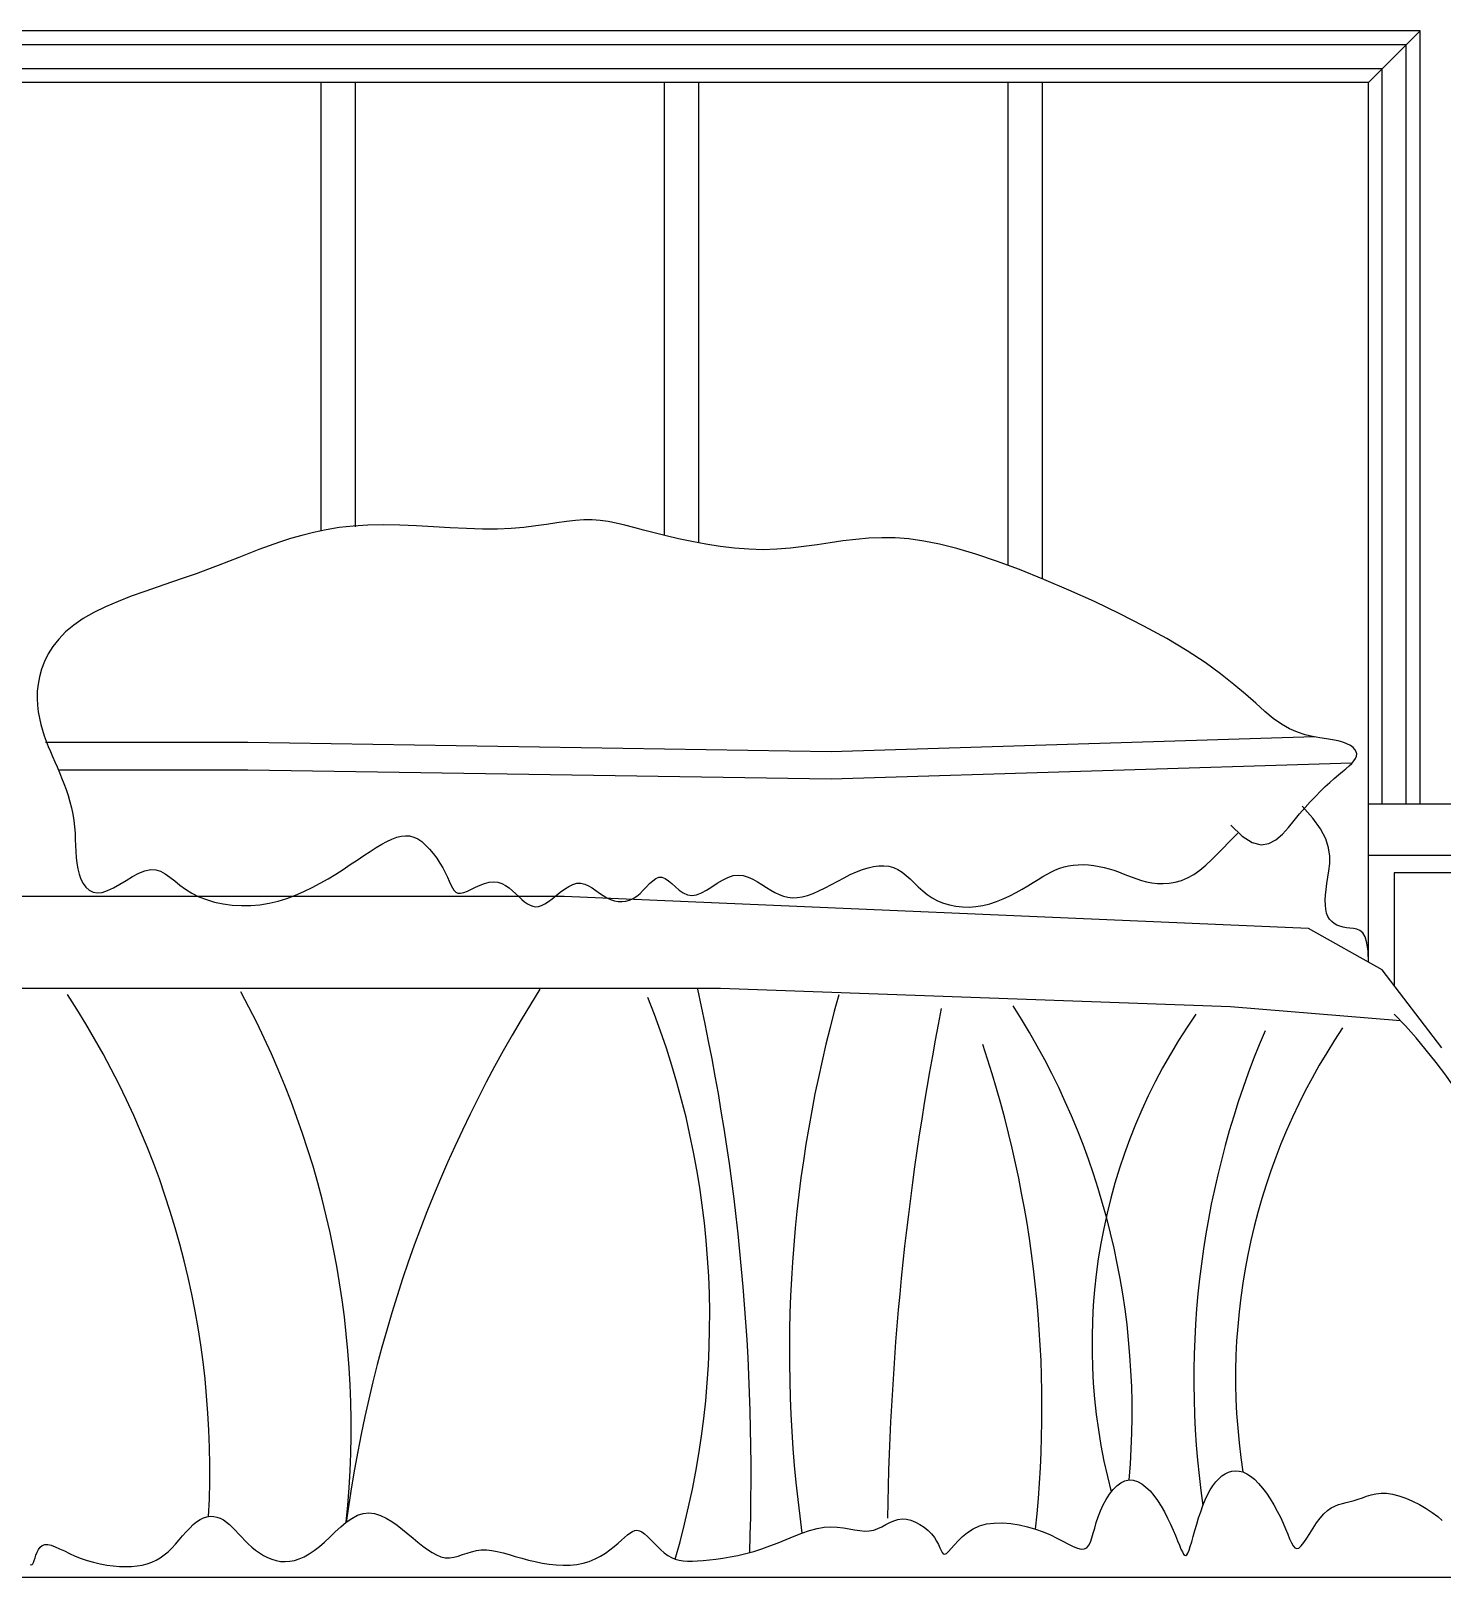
# Model space of a CAD drawing. Header units: millimetres. Extents: x 6388 to 59789, y -18725 to 8137.
# Drawn here: x 57148 to 57970, y 1436 to 2336 of the extents above; entities that cross this region are included whole.
import ezdxf

# ---------------------------------------------------------------- set-up
doc = ezdxf.new("R2010")
doc.units = ezdxf.units.MM

# ---------------------------------------------------------------- blocks, each defined once
blk = doc.blocks.new('A$C371A5906')
for p, q in [((2130, 900.64), (470, 900.64)), ((2100, 870.64), (2130, 900.64)), ((2130, 450.64), (2130, 900.64)), ((2122, 892.64), (478, 892.64)), ((2122, 450.64), (2122, 892.64)), ((2108, 878.64), (492, 878.64)), ((2108, 450.64), (2108, 878.64)), ((2100, 870.64), (500, 870.64)), ((1490, 870.64), (1490, 609.62)), ((1510, 870.64), (1510, 611.97)), ((1690, 870.64), (1690, 607.04)), ((1710, 870.64), (1710, 602.7)), ((1890, 870.64), (1890, 589.59)), ((1910, 870.64), (1910, 581.79)), ((2100, 450.64), (2100, 870.64)), ((1508.89, 612.41), (1500.79, 611.5)), ((1517.49, 612.94), (1508.89, 612.41)), ((1526.59, 613.08), (1517.49, 612.94)), ((1536.09, 612.91), (1526.59, 613.08)), ((1545.83, 612.51), (1536.09, 612.91)), ((1555.66, 611.99), (1545.83, 612.51)), ((1615.15, 612.48), (1608.28, 611.67)), ((1621.52, 613.39), (1615.15, 612.48)), ((1627.46, 614.29), (1621.52, 613.39)), ((1633.01, 615.1), (1627.46, 614.29)), ((1638.24, 615.72), (1633.01, 615.1)), ((1643.2, 616.06), (1638.24, 615.72)), ((1647.96, 616.04), (1643.2, 616.06)), ((1652.62, 615.69), (1647.96, 616.04)), ((1657.27, 615.03), (1652.62, 615.69)), ((1662.03, 614.11), (1657.27, 615.03)), ((1667, 612.96), (1662.03, 614.11)), ((1672.29, 611.61), (1667, 612.96)), ((1466.09, 603.06), (1459.98, 600.91)), ((1472.42, 605.11), (1466.09, 603.06)), ((1479, 607.03), (1472.42, 605.11)), ((1485.89, 608.76), (1479, 607.03)), ((1493.14, 610.27), (1485.89, 608.76)), ((1500.79, 611.5), (1493.14, 610.27)), ((1565.42, 611.46), (1555.66, 611.99)), ((1574.97, 611), (1565.42, 611.46)), ((1584.16, 610.72), (1574.97, 611)), ((1592.83, 610.71), (1584.16, 610.72)), ((1600.86, 611.05), (1592.83, 610.71)), ((1608.28, 611.67), (1600.86, 611.05)), ((1677.99, 610.11), (1672.29, 611.61)), ((1684.21, 608.49), (1677.99, 610.11)), ((1691.03, 606.79), (1684.21, 608.49)), ((1698.36, 605.08), (1691.03, 606.79)), ((1706.12, 603.43), (1698.36, 605.08)), ((1714.19, 601.92), (1706.12, 603.43)), ((1794.03, 603.76), (1786.51, 602.67)), ((1801.52, 604.7), (1794.03, 603.76)), ((1809.03, 605.37), (1801.52, 604.7)), ((1816.6, 605.67), (1809.03, 605.37)), ((1824.36, 605.54), (1816.6, 605.67)), ((1832.47, 604.9), (1824.36, 605.54)), ((1841.07, 603.7), (1832.47, 604.9)), ((1850.32, 601.87), (1841.07, 603.7)), ((1442.33, 594.21), (1436.41, 591.89)), ((1448.18, 596.49), (1442.33, 594.21)), ((1454.03, 598.72), (1448.18, 596.49)), ((1459.98, 600.91), (1454.03, 598.72)), ((1722.47, 600.61), (1714.19, 601.92)), ((1730.85, 599.59), (1722.47, 600.61)), ((1739.23, 598.93), (1730.85, 599.59)), ((1747.51, 598.69), (1739.23, 598.93)), ((1755.6, 598.92), (1747.51, 598.69)), ((1763.52, 599.54), (1755.6, 598.92)), ((1771.29, 600.45), (1763.52, 599.54)), ((1778.94, 601.53), (1771.29, 600.45)), ((1786.51, 602.67), (1778.94, 601.53)), ((1860.37, 599.36), (1850.32, 601.87)), ((1871.37, 596.09), (1860.37, 599.36)), ((1883.48, 592.01), (1871.37, 596.09)), ((1424.06, 587.13), (1417.47, 584.69)), ((1430.35, 589.54), (1424.06, 587.13)), ((1436.41, 591.89), (1430.35, 589.54)), ((1896.75, 587.08), (1883.48, 592.01)), ((1910.91, 581.42), (1896.75, 587.08)), ((1395.41, 577.08), (1387.57, 574.39)), ((1403.11, 579.68), (1395.41, 577.08)), ((1410.5, 582.21), (1403.11, 579.68)), ((1417.47, 584.69), (1410.5, 582.21)), ((1925.61, 575.17), (1910.91, 581.42)), ((1372.08, 568.61), (1364.74, 565.48)), ((1379.74, 571.57), (1372.08, 568.61)), ((1387.57, 574.39), (1379.74, 571.57)), ((1940.48, 568.46), (1925.61, 575.17)), ((1955.16, 561.43), (1940.48, 568.46)), ((1351.66, 558.6), (1346.2, 554.81)), ((1357.88, 562.15), (1351.66, 558.6)), ((1364.74, 565.48), (1357.88, 562.15)), ((1969.3, 554.24), (1955.16, 561.43)), ((1341.48, 550.81), (1337.47, 546.64)), ((1346.2, 554.81), (1341.48, 550.81)), ((1982.52, 547.01), (1969.3, 554.24)), ((1334.1, 542.34), (1331.35, 537.97)), ((1337.47, 546.64), (1334.1, 542.34)), ((1994.48, 539.89), (1982.52, 547.01)), ((1329.15, 533.55), (1327.47, 529.13)), ((1331.35, 537.97), (1329.15, 533.55)), ((2004.9, 533.01), (1994.48, 539.89)), ((2013.89, 526.45), (2004.9, 533.01)), ((1326.25, 524.75), (1325.45, 520.45)), ((1327.47, 529.13), (1326.25, 524.75)), ((2021.66, 520.26), (2013.89, 526.45)), ((1325.02, 516.25), (1324.93, 512.14)), ((1325.45, 520.45), (1325.02, 516.25)), ((2028.41, 514.51), (2021.66, 520.26)), ((2034.35, 509.25), (2028.41, 514.51)), ((1324.93, 512.14), (1325.13, 508.16)), ((1325.13, 508.16), (1325.59, 504.3)), ((1325.59, 504.3), (1326.25, 500.57)), ((2039.67, 504.57), (2034.35, 509.25)), ((2044.59, 500.51), (2039.67, 504.57)), ((1326.25, 500.57), (1327.08, 496.99)), ((1327.08, 496.99), (1328.03, 493.57)), ((2049.31, 497.14), (2044.59, 500.51)), ((2053.98, 494.49), (2049.31, 497.14)), ((1328.03, 493.57), (1329.07, 490.31)), ((1329.07, 490.31), (1330.19, 487.18)), ((1447.5, 486.45), (1329.81, 486.45)), ((1330.19, 487.18), (1331.37, 484.14)), ((1787.19, 481.1), (1447.5, 486.45)), ((2068.48, 489.7), (1787.19, 481.1)), ((2058.6, 492.47), (2053.98, 494.49)), ((2063.11, 490.98), (2058.6, 492.47)), ((2067.47, 489.9), (2063.11, 490.98)), ((2071.62, 489.11), (2067.47, 489.9)), ((2075.51, 488.49), (2071.62, 489.11)), ((2079.09, 487.94), (2075.51, 488.49)), ((2082.3, 487.34), (2079.09, 487.94)), ((2085.1, 486.59), (2082.3, 487.34)), ((2087.48, 485.69), (2085.1, 486.59)), ((1331.37, 484.14), (1332.6, 481.16)), ((1332.6, 481.16), (1333.87, 478.2)), ((1333.87, 478.2), (1335.18, 475.22)), ((2089.44, 484.67), (2087.48, 485.69)), ((2090.99, 483.55), (2089.44, 484.67)), ((2092.12, 482.34), (2090.99, 483.55)), ((2091.54, 475.72), (2092.46, 477.09)), ((2092.83, 481.07), (2092.12, 482.34)), ((2092.46, 477.09), (2092.99, 478.43)), ((2093.12, 479.76), (2092.83, 481.07)), ((2092.99, 478.43), (2093.12, 479.76)), ((1335.18, 475.22), (1336.5, 472.19)), ((1336.5, 472.19), (1337.84, 469.07)), ((1447.5, 470.41), (1337.84, 470.41)), ((1337.84, 469.07), (1339.17, 465.84)), ((1787.19, 465.07), (1447.5, 470.41)), ((2090.31, 474.34), (1787.19, 465.07)), ((2082.51, 467.58), (2084.78, 469.47)), ((2084.78, 469.47), (2086.86, 471.2)), ((2086.86, 471.2), (2088.7, 472.8)), ((2088.7, 472.8), (2090.28, 474.3)), ((2090.28, 474.3), (2091.54, 475.72)), ((1339.17, 465.84), (1340.48, 462.5)), ((1340.48, 462.5), (1341.73, 459.06)), ((1341.73, 459.06), (1342.91, 455.55)), ((2072.02, 458.03), (2074.81, 460.74)), ((2074.81, 460.74), (2077.5, 463.23)), ((2077.5, 463.23), (2080.07, 465.51)), ((2080.07, 465.51), (2082.51, 467.58)), ((1342.91, 455.55), (1343.98, 451.97)), ((1343.98, 451.97), (1344.92, 448.34)), ((2063.05, 448.54), (2066.12, 451.94)), ((2066.12, 451.94), (2069.12, 455.1)), ((2069.12, 455.1), (2072.02, 458.03)), ((2600, 450.64), (2100, 450.64)), ((2100, 358.52), (2100, 450.64)), ((2100, 358.52), (2100, 450.64)), ((1344.92, 448.34), (1345.71, 444.69)), ((1345.71, 444.69), (1346.31, 441.01)), ((1346.31, 441.01), (1346.71, 437.34)), ((2053.35, 436.95), (2056.66, 441.01)), ((2056.66, 441.01), (2059.89, 444.9)), ((2059.89, 444.9), (2063.05, 448.54)), ((2067.67, 442.42), (2061.39, 449.36)), ((2072.15, 436.12), (2067.67, 442.42)), ((1346.71, 437.34), (1346.97, 433.69)), ((1346.97, 433.69), (1347.13, 430.06)), ((1536.82, 431.94), (1539.33, 432.2)), ((1539.33, 432.2), (1541.75, 432.03)), ((1541.75, 432.03), (1544.12, 431.41)), ((2019.89, 438.34), (2026.49, 431.88)), ((2021.35, 431.12), (2024.02, 433.62)), ((2046.14, 429.83), (2049.88, 433.08)), ((2049.88, 433.08), (2053.35, 436.95)), ((2075.09, 430.38), (2072.15, 436.12)), ((1347.13, 430.06), (1347.26, 426.48)), ((1347.26, 426.48), (1347.4, 422.97)), ((1515.09, 420.59), (1518.76, 423.01)), ((1518.76, 423.01), (1522.23, 425.23)), ((1522.23, 425.23), (1525.51, 427.21)), ((1525.51, 427.21), (1528.59, 428.89)), ((1528.59, 428.89), (1531.48, 430.26)), ((1531.48, 430.26), (1534.22, 431.29)), ((1534.22, 431.29), (1536.82, 431.94)), ((1544.12, 431.41), (1546.46, 430.32)), ((1546.46, 430.32), (1548.8, 428.75)), ((1548.8, 428.75), (1551.1, 426.76)), ((1551.1, 426.76), (1553.34, 424.44)), ((1553.34, 424.44), (1555.49, 421.86)), ((2012.18, 421.63), (2015.41, 424.99)), ((2015.41, 424.99), (2018.47, 428.2)), ((2018.47, 428.2), (2021.35, 431.12)), ((2026.49, 431.88), (2032.31, 428.24)), ((2032.31, 428.24), (2037.46, 426.97)), ((2037.46, 426.97), (2042.04, 427.65)), ((2042.04, 427.65), (2046.14, 429.83)), ((2076.77, 425.14), (2075.09, 430.38)), ((2077.47, 420.34), (2076.77, 425.14)), ((1347.4, 422.97), (1347.62, 419.53)), ((1347.62, 419.53), (1347.98, 416.19)), ((1347.98, 416.19), (1348.54, 412.95)), ((1503.07, 412.61), (1507.24, 415.35)), ((1507.24, 415.35), (1511.25, 418.02)), ((1511.25, 418.02), (1515.09, 420.59)), ((1555.49, 421.86), (1557.51, 419.12)), ((1557.51, 419.12), (1559.38, 416.29)), ((1559.38, 416.29), (1561.06, 413.47)), ((1808.67, 413.57), (1811.87, 414.3)), ((1811.87, 414.3), (1814.94, 414.68)), ((1814.94, 414.68), (1817.88, 414.71)), ((1817.88, 414.71), (1820.7, 414.37)), ((1820.7, 414.37), (1823.4, 413.64)), ((1920.3, 413.33), (1922.78, 414.13)), ((1922.78, 414.13), (1925.38, 414.74)), ((1925.38, 414.74), (1928.13, 415.13)), ((1928.13, 415.13), (1931.01, 415.33)), ((1931.01, 415.33), (1933.99, 415.35)), ((1933.99, 415.35), (1937.03, 415.18)), ((1937.03, 415.18), (1940.08, 414.85)), ((1940.08, 414.85), (1943.12, 414.36)), ((1943.12, 414.36), (1946.11, 413.72)), ((2001.84, 412.13), (2005.38, 415.06)), ((2005.38, 415.06), (2008.83, 418.28)), ((2008.83, 418.28), (2012.18, 421.63)), ((2076.97, 411.82), (2077.44, 415.92)), ((2077.44, 415.92), (2077.47, 420.34)), ((2600, 420.64), (2100, 420.64)), ((1348.54, 412.95), (1349.33, 409.86)), ((1349.33, 409.86), (1350.39, 406.98)), ((1350.39, 406.98), (1351.72, 404.4)), ((1372.98, 403.92), (1376.68, 406.16)), ((1376.68, 406.16), (1380.39, 408.36)), ((1380.39, 408.36), (1384.05, 410.3)), ((1384.05, 410.3), (1387.58, 411.75)), ((1387.58, 411.75), (1390.89, 412.51)), ((1390.89, 412.51), (1393.93, 412.41)), ((1393.93, 412.41), (1396.78, 411.54)), ((1396.78, 411.54), (1399.52, 410.06)), ((1399.52, 410.06), (1402.25, 408.11)), ((1402.25, 408.11), (1405.07, 405.85)), ((1405.07, 405.85), (1408.06, 403.43)), ((1489.73, 404.54), (1494.31, 407.16)), ((1494.31, 407.16), (1498.76, 409.87)), ((1498.76, 409.87), (1503.07, 412.61)), ((1561.06, 413.47), (1562.51, 410.73)), ((1562.51, 410.73), (1563.74, 408.15)), ((1563.74, 408.15), (1564.78, 405.78)), ((1564.78, 405.78), (1565.73, 403.67)), ((1585.41, 404.4), (1588.04, 405.11)), ((1588.04, 405.11), (1590.6, 405.38)), ((1590.6, 405.38), (1593.04, 405.11)), ((1593.04, 405.11), (1595.37, 404.34)), ((1681.48, 404.32), (1683.27, 405.98)), ((1683.27, 405.98), (1685.05, 407.25)), ((1685.05, 407.25), (1686.85, 408)), ((1686.85, 408), (1688.67, 408.05)), ((1688.67, 408.05), (1690.53, 407.34)), ((1690.53, 407.34), (1692.45, 406.01)), ((1692.45, 406.01), (1694.44, 404.28)), ((1720.86, 404.5), (1723.98, 406.38)), ((1723.98, 406.38), (1727.08, 407.94)), ((1727.08, 407.94), (1730.13, 408.94)), ((1730.13, 408.94), (1733.1, 409.26)), ((1733.1, 409.26), (1735.98, 408.94)), ((1735.98, 408.94), (1738.8, 408.11)), ((1738.8, 408.11), (1741.55, 406.88)), ((1741.55, 406.88), (1744.24, 405.39)), ((1744.24, 405.39), (1746.86, 403.75)), ((1787.3, 403.77), (1790.99, 405.75)), ((1790.99, 405.75), (1794.68, 407.7)), ((1794.68, 407.7), (1798.33, 409.54)), ((1798.33, 409.54), (1801.9, 411.17)), ((1801.9, 411.17), (1805.35, 412.53)), ((1805.35, 412.53), (1808.67, 413.57)), ((1823.4, 413.64), (1825.97, 412.51)), ((1825.97, 412.51), (1828.42, 410.98)), ((1828.42, 410.98), (1830.8, 409.12)), ((1830.8, 409.12), (1833.14, 407.02)), ((1833.14, 407.02), (1835.5, 404.77)), ((1904.87, 404.94), (1907.77, 406.71)), ((1907.77, 406.71), (1910.46, 408.35)), ((1910.46, 408.35), (1913.01, 409.84)), ((1913.01, 409.84), (1915.46, 411.17)), ((1915.46, 411.17), (1917.87, 412.34)), ((1917.87, 412.34), (1920.3, 413.33)), ((1946.11, 413.72), (1949.01, 412.95)), ((1949.01, 412.95), (1951.79, 412.06)), ((1951.79, 412.06), (1954.49, 411.08)), ((1954.49, 411.08), (1957.13, 410.05)), ((1957.13, 410.05), (1959.76, 409)), ((1959.76, 409), (1962.41, 407.97)), ((1962.41, 407.97), (1965.12, 407)), ((1965.12, 407), (1967.92, 406.13)), ((1967.92, 406.13), (1970.85, 405.38)), ((1970.85, 405.38), (1973.94, 404.81)), ((1983.97, 404.57), (1987.49, 405.16)), ((1987.49, 405.16), (1991.07, 406.16)), ((1991.07, 406.16), (1994.66, 407.63)), ((1994.66, 407.63), (1998.27, 409.61)), ((1998.27, 409.61), (2001.84, 412.13)), ((2075.75, 404.31), (2076.33, 407.96)), ((2076.33, 407.96), (2076.97, 411.82)), ((2585, 410.64), (2115, 410.64)), ((2115, 410.64), (2115, 344.81)), ((1631.82, 396.83), (1313.53, 396.83)), ((1351.72, 404.4), (1353.33, 402.21)), ((1353.33, 402.21), (1355.23, 400.5)), ((1355.23, 400.5), (1357.44, 399.36)), ((1357.44, 399.36), (1359.96, 398.88)), ((1359.96, 398.88), (1362.8, 399.15)), ((1362.8, 399.15), (1365.96, 400.2)), ((1365.96, 400.2), (1369.38, 401.86)), ((1369.38, 401.86), (1372.98, 403.92)), ((1408.06, 403.43), (1411.33, 400.99)), ((1411.33, 400.99), (1414.96, 398.7)), ((1414.96, 398.7), (1419.02, 396.68)), ((1419.02, 396.68), (1423.48, 394.96)), ((1470.28, 395.72), (1475.31, 397.59)), ((1475.31, 397.59), (1480.23, 399.71)), ((1480.23, 399.71), (1485.04, 402.04)), ((1485.04, 402.04), (1489.73, 404.54)), ((1565.73, 403.67), (1566.64, 401.87)), ((1566.64, 401.87), (1567.59, 400.43)), ((1567.59, 400.43), (1568.66, 399.39)), ((1568.66, 399.39), (1569.91, 398.8)), ((1569.91, 398.8), (1571.43, 398.7)), ((1571.43, 398.7), (1573.26, 399.12)), ((1573.26, 399.12), (1575.36, 399.93)), ((1575.36, 399.93), (1577.69, 401.01)), ((1577.69, 401.01), (1580.18, 402.21)), ((1580.18, 402.21), (1582.77, 403.39)), ((1582.77, 403.39), (1585.41, 404.4)), ((1595.37, 404.34), (1597.58, 403.2)), ((1597.58, 403.2), (1599.68, 401.76)), ((1599.68, 401.76), (1601.68, 400.14)), ((1601.68, 400.14), (1603.57, 398.43)), ((1603.57, 398.43), (1605.38, 396.73)), ((1605.38, 396.73), (1607.09, 395.14)), ((1624.77, 395.53), (1627.09, 397.41)), ((1627.09, 397.41), (1629.49, 399.31)), ((1629.49, 399.31), (1631.93, 401.12)), ((2065.12, 378.12), (1631.82, 396.83)), ((1631.93, 401.12), (1634.38, 402.67)), ((1634.38, 402.67), (1636.81, 403.85)), ((1636.81, 403.85), (1639.19, 404.49)), ((1639.19, 404.49), (1641.49, 404.51)), ((1641.49, 404.51), (1643.72, 403.98)), ((1643.72, 403.98), (1645.9, 403.03)), ((1645.9, 403.03), (1648.05, 401.76)), ((1648.05, 401.76), (1650.17, 400.31)), ((1650.17, 400.31), (1652.29, 398.79)), ((1652.29, 398.79), (1654.42, 397.32)), ((1654.42, 397.32), (1656.57, 396.03)), ((1656.57, 396.03), (1658.76, 395.01)), ((1671.91, 395.6), (1673.96, 396.92)), ((1673.96, 396.92), (1675.93, 398.58)), ((1675.93, 398.58), (1677.82, 400.48)), ((1677.82, 400.48), (1679.67, 402.44)), ((1679.67, 402.44), (1681.48, 404.32)), ((1694.44, 404.28), (1696.53, 402.38)), ((1696.53, 402.38), (1698.71, 400.51)), ((1698.71, 400.51), (1701.02, 398.91)), ((1701.02, 398.91), (1703.46, 397.79)), ((1703.46, 397.79), (1706.05, 397.36)), ((1706.05, 397.36), (1708.81, 397.79)), ((1708.81, 397.79), (1711.7, 398.92)), ((1711.7, 398.92), (1714.69, 400.56)), ((1714.69, 400.56), (1717.76, 402.49)), ((1717.76, 402.49), (1720.86, 404.5)), ((1746.86, 403.75), (1749.44, 402.07)), ((1749.44, 402.07), (1751.97, 400.48)), ((1751.97, 400.48), (1754.46, 399.09)), ((1754.46, 399.09), (1756.94, 397.93)), ((1756.94, 397.93), (1759.45, 397.03)), ((1759.45, 397.03), (1762, 396.42)), ((1762, 396.42), (1764.64, 396.12)), ((1764.64, 396.12), (1767.39, 396.16)), ((1767.39, 396.16), (1770.29, 396.57)), ((1770.29, 396.57), (1773.37, 397.36)), ((1773.37, 397.36), (1776.64, 398.56)), ((1776.64, 398.56), (1780.08, 400.09)), ((1780.08, 400.09), (1783.65, 401.85)), ((1783.65, 401.85), (1787.3, 403.77)), ((1835.5, 404.77), (1837.92, 402.46)), ((1837.92, 402.46), (1840.45, 400.17)), ((1840.45, 400.17), (1843.14, 398)), ((1843.14, 398), (1846.03, 396.03)), ((1846.03, 396.03), (1849.16, 394.34)), ((1887.35, 395.49), (1891.17, 397.25)), ((1891.17, 397.25), (1894.86, 399.14)), ((1894.86, 399.14), (1898.4, 401.09)), ((1898.4, 401.09), (1901.74, 403.05)), ((1901.74, 403.05), (1904.87, 404.94)), ((1973.94, 404.81), (1977.17, 404.45)), ((1977.17, 404.45), (1980.52, 404.35)), ((1980.52, 404.35), (1983.97, 404.57)), ((2074.83, 394.61), (2074.98, 397.62)), ((2074.98, 397.62), (2075.29, 400.85)), ((2075.29, 400.85), (2075.75, 404.31)), ((1423.48, 394.96), (1428.26, 393.57)), ((1428.26, 393.57), (1433.29, 392.52)), ((1433.29, 392.52), (1438.51, 391.82)), ((1438.51, 391.82), (1443.86, 391.5)), ((1443.86, 391.5), (1449.25, 391.56)), ((1449.25, 391.56), (1454.63, 392.02)), ((1454.63, 392.02), (1459.94, 392.89)), ((1459.94, 392.89), (1465.16, 394.14)), ((1465.16, 394.14), (1470.28, 395.72)), ((1607.09, 395.14), (1608.73, 393.74)), ((1608.73, 393.74), (1610.31, 392.59)), ((1610.31, 392.59), (1611.87, 391.71)), ((1611.87, 391.71), (1613.44, 391.13)), ((1613.44, 391.13), (1615.06, 390.88)), ((1615.06, 390.88), (1616.74, 391)), ((1616.74, 391), (1618.54, 391.52)), ((1618.54, 391.52), (1620.46, 392.47)), ((1620.46, 392.47), (1622.55, 393.84)), ((1622.55, 393.84), (1624.77, 395.53)), ((1658.76, 395.01), (1660.98, 394.29)), ((1660.98, 394.29), (1663.21, 393.88)), ((1663.21, 393.88), (1665.43, 393.8)), ((1665.43, 393.8), (1667.63, 394.05)), ((1667.63, 394.05), (1669.8, 394.65)), ((1669.8, 394.65), (1671.91, 395.6)), ((1849.16, 394.34), (1852.51, 392.95)), ((1852.51, 392.95), (1856.04, 391.88)), ((1856.04, 391.88), (1859.74, 391.13)), ((1859.74, 391.13), (1863.56, 390.71)), ((1863.56, 390.71), (1867.47, 390.64)), ((1867.47, 390.64), (1871.45, 390.93)), ((1871.45, 390.93), (1875.45, 391.57)), ((1875.45, 391.57), (1879.46, 392.59)), ((1879.46, 392.59), (1883.43, 393.91)), ((1883.43, 393.91), (1887.35, 395.49)), ((2074.87, 391.85), (2074.83, 394.61)), ((2075.12, 389.35), (2074.87, 391.85)), ((2075.6, 387.12), (2075.12, 389.35)), ((2076.33, 385.19), (2075.6, 387.12)), ((2107.92, 354.07), (2065.12, 378.12)), ((2077.33, 383.54), (2076.33, 385.19)), ((2078.57, 382.18), (2077.33, 383.54)), ((2080.02, 381.06), (2078.57, 382.18)), ((2081.64, 380.17), (2080.02, 381.06)), ((2083.4, 379.48), (2081.64, 380.17)), ((2085.28, 378.96), (2083.4, 379.48)), ((2087.23, 378.59), (2085.28, 378.96)), ((2089.22, 378.34), (2087.23, 378.59)), ((2091.21, 378.14), (2089.22, 378.34)), ((2093.16, 377.79), (2091.21, 378.14)), ((2094.98, 377.04), (2093.16, 377.79)), ((2096.61, 375.63), (2094.98, 377.04)), ((2098, 373.32), (2096.61, 375.63)), ((2099.07, 369.87), (2098, 373.32)), ((2099.76, 365.02), (2099.07, 369.87)), ((2100, 358.52), (2099.76, 365.02)), ((2142.69, 308.64), (2107.92, 354.07)), ((1316.21, 343.38), (1722.76, 343.38)), ((1722.76, 343.38), (2019.65, 332.69)), ((2019.65, 332.69), (2118.61, 324.67)), ((1953.48, 53.85), (1955.79, 55.6)), ((1955.79, 55.6), (1958.18, 56.74)), ((1958.18, 56.74), (1960.62, 57.2)), ((1960.62, 57.2), (1963.09, 57.01)), ((1963.09, 57.01), (1965.56, 56.23)), ((1965.56, 56.23), (1968.02, 54.9)), ((1968.02, 54.9), (1970.44, 53.07)), ((2009.42, 53.82), (2011.07, 56.02)), ((2011.07, 56.02), (2012.79, 57.91)), ((2012.79, 57.91), (2014.59, 59.5)), ((2014.59, 59.5), (2016.47, 60.77)), ((2016.47, 60.77), (2018.42, 61.71)), ((2018.42, 61.71), (2020.44, 62.3)), ((2020.44, 62.3), (2022.52, 62.53)), ((2022.52, 62.53), (2024.66, 62.38)), ((2024.66, 62.38), (2026.85, 61.82)), ((2026.85, 61.82), (2029.08, 60.84)), ((2029.08, 60.84), (2031.35, 59.42)), ((2031.35, 59.42), (2033.66, 57.55)), ((2033.66, 57.55), (2035.98, 55.21)), ((2035.98, 55.21), (2038.3, 52.47)), ((1945.49, 42.63), (1947.25, 45.88)), ((1947.25, 45.88), (1949.18, 48.89)), ((1949.18, 48.89), (1951.27, 51.58)), ((1951.27, 51.58), (1953.48, 53.85)), ((1970.44, 53.07), (1972.8, 50.82)), ((1972.8, 50.82), (1975.08, 48.17)), ((1975.08, 48.17), (1977.25, 45.2)), ((1977.25, 45.2), (1979.3, 41.96)), ((2003.57, 42.25), (2004.92, 45.54)), ((2004.92, 45.54), (2006.34, 48.58)), ((2006.34, 48.58), (2007.84, 51.34)), ((2007.84, 51.34), (2009.42, 53.82)), ((2038.3, 52.47), (2040.58, 49.41)), ((2040.58, 49.41), (2042.79, 46.11)), ((2042.79, 46.11), (2044.9, 42.64)), ((2089.37, 44.57), (2091.68, 45.2)), ((2091.68, 45.2), (2094.01, 45.98)), ((2094.01, 45.98), (2096.41, 46.84)), ((2096.41, 46.84), (2098.89, 47.71)), ((2098.89, 47.71), (2101.51, 48.49)), ((2101.51, 48.49), (2104.29, 49.09)), ((2104.29, 49.09), (2107.28, 49.43)), ((2107.28, 49.43), (2110.49, 49.41)), ((2110.49, 49.41), (2113.97, 48.96)), ((2113.97, 48.96), (2117.73, 48)), ((2117.73, 48), (2121.67, 46.61)), ((2121.67, 46.61), (2125.7, 44.85)), ((1423.77, 35.74), (1425.75, 36.01)), ((1425.75, 36.01), (1427.7, 35.95)), ((1508.13, 34.82), (1511.41, 36.59)), ((1511.41, 36.59), (1514.72, 37.69)), ((1514.72, 37.69), (1518.06, 37.99)), ((1518.06, 37.99), (1521.4, 37.58)), ((1521.4, 37.58), (1524.74, 36.54)), ((1524.74, 36.54), (1528.05, 35)), ((1942.6, 35.81), (1943.93, 39.24)), ((1943.93, 39.24), (1945.49, 42.63)), ((1979.3, 41.96), (1981.23, 38.53)), ((1981.23, 38.53), (1983.02, 35.01)), ((2001.11, 35.05), (2002.3, 38.72)), ((2002.3, 38.72), (2003.57, 42.25)), ((2044.9, 42.64), (2046.88, 39.09)), ((2046.88, 39.09), (2048.69, 35.53)), ((2071.85, 34.96), (2073.95, 37.42)), ((2073.95, 37.42), (2076.08, 39.37)), ((2076.08, 39.37), (2078.23, 40.86)), ((2078.23, 40.86), (2080.41, 41.98)), ((2080.41, 41.98), (2082.61, 42.82)), ((2082.61, 42.82), (2084.84, 43.47)), ((2084.84, 43.47), (2087.09, 44.02)), ((2087.09, 44.02), (2089.37, 44.57)), ((2125.7, 44.85), (2129.68, 42.82)), ((2129.68, 42.82), (2133.52, 40.6)), ((2133.52, 40.6), (2137.09, 38.28)), ((2137.09, 38.28), (2140.28, 35.94)), ((1411.68, 26.98), (1413.72, 29.19)), ((1413.72, 29.19), (1415.74, 31.17)), ((1415.74, 31.17), (1417.76, 32.86)), ((1417.76, 32.86), (1419.77, 34.18)), ((1419.77, 34.18), (1421.78, 35.14)), ((1421.78, 35.14), (1423.77, 35.74)), ((1427.7, 35.95), (1429.62, 35.57)), ((1429.62, 35.57), (1431.5, 34.9)), ((1431.5, 34.9), (1433.34, 33.93)), ((1433.34, 33.93), (1435.13, 32.69)), ((1435.13, 32.69), (1436.89, 31.22)), ((1436.89, 31.22), (1438.63, 29.56)), ((1438.63, 29.56), (1440.39, 27.76)), ((1440.39, 27.76), (1442.16, 25.85)), ((1498.48, 26.93), (1501.66, 29.84)), ((1501.66, 29.84), (1504.88, 32.52)), ((1504.88, 32.52), (1508.13, 34.82)), ((1528.05, 35), (1531.33, 33.06)), ((1531.33, 33.06), (1534.55, 30.82)), ((1534.55, 30.82), (1537.71, 28.39)), ((1537.71, 28.39), (1540.78, 25.88)), ((1670.06, 26.29), (1671.45, 27.15)), ((1671.45, 27.15), (1672.79, 27.69)), ((1672.79, 27.69), (1674.13, 27.86)), ((1674.13, 27.86), (1675.5, 27.62)), ((1675.5, 27.62), (1676.96, 26.95)), ((1770.19, 26.19), (1774.63, 27.7)), ((1774.63, 27.7), (1778.93, 28.88)), ((1778.93, 28.88), (1783.05, 29.64)), ((1783.05, 29.64), (1786.98, 29.9)), ((1786.98, 29.9), (1790.72, 29.75)), ((1790.72, 29.75), (1794.26, 29.33)), ((1794.26, 29.33), (1797.62, 28.76)), ((1797.62, 28.76), (1800.81, 28.17)), ((1800.81, 28.17), (1803.83, 27.67)), ((1803.83, 27.67), (1806.68, 27.4)), ((1806.68, 27.4), (1809.38, 27.49)), ((1809.38, 27.49), (1811.93, 28.01)), ((1811.93, 28.01), (1814.36, 28.88)), ((1814.36, 28.88), (1816.71, 29.98)), ((1816.71, 29.98), (1819.01, 31.18)), ((1819.01, 31.18), (1821.3, 32.35)), ((1821.3, 32.35), (1823.62, 33.38)), ((1823.62, 33.38), (1825.99, 34.12)), ((1825.99, 34.12), (1828.45, 34.47)), ((1828.45, 34.47), (1831.02, 34.31)), ((1831.02, 34.31), (1833.65, 33.69)), ((1833.65, 33.69), (1836.28, 32.67)), ((1836.28, 32.67), (1838.86, 31.31)), ((1838.86, 31.31), (1841.3, 29.68)), ((1841.3, 29.68), (1843.56, 27.82)), ((1843.56, 27.82), (1845.56, 25.82)), ((1866.55, 26.64), (1869.85, 28.76)), ((1869.85, 28.76), (1873.57, 30.44)), ((1873.57, 30.44), (1877.7, 31.56)), ((1877.7, 31.56), (1882.16, 32.12)), ((1882.16, 32.12), (1886.86, 32.19)), ((1886.86, 32.19), (1891.7, 31.82)), ((1891.7, 31.82), (1896.6, 31.05)), ((1896.6, 31.05), (1901.45, 29.95)), ((1901.45, 29.95), (1906.16, 28.57)), ((1906.16, 28.57), (1910.64, 26.95)), ((1939.77, 26.14), (1940.59, 29.17)), ((1940.59, 29.17), (1941.51, 32.42)), ((1941.51, 32.42), (1942.6, 35.81)), ((1983.02, 35.01), (1984.67, 31.48)), ((1984.67, 31.48), (1986.19, 28.04)), ((1986.19, 28.04), (1987.56, 24.78)), ((1997.97, 24.29), (1998.94, 27.72)), ((1998.94, 27.72), (1999.99, 31.35)), ((1999.99, 31.35), (2001.11, 35.05)), ((2048.69, 35.53), (2050.31, 32.05)), ((2050.31, 32.05), (2051.72, 28.72)), ((2051.72, 28.72), (2052.95, 25.63)), ((2065.89, 26.08), (2067.8, 29.11)), ((2067.8, 29.11), (2069.79, 32.13)), ((2069.79, 32.13), (2071.85, 34.96)), ((2140.28, 35.94), (2142.98, 33.66)), ((1326.63, 17.99), (1327.83, 19.02)), ((1327.83, 19.02), (1329.3, 19.59)), ((1329.3, 19.59), (1331.06, 19.62)), ((1331.06, 19.62), (1333.11, 19.16)), ((1333.11, 19.16), (1335.42, 18.32)), ((1335.42, 18.32), (1337.99, 17.17)), ((1403.3, 17.54), (1405.44, 19.84)), ((1405.44, 19.84), (1407.55, 22.23)), ((1407.55, 22.23), (1409.63, 24.64)), ((1409.63, 24.64), (1411.68, 26.98)), ((1442.16, 25.85), (1443.99, 23.89)), ((1443.99, 23.89), (1445.87, 21.92)), ((1445.87, 21.92), (1447.84, 19.97)), ((1447.84, 19.97), (1449.9, 18.1)), ((1449.9, 18.1), (1452.06, 16.34)), ((1486.21, 16.04), (1489.2, 18.36)), ((1489.2, 18.36), (1492.25, 21.04)), ((1492.25, 21.04), (1495.34, 23.95)), ((1495.34, 23.95), (1498.48, 26.93)), ((1540.78, 25.88), (1543.75, 23.39)), ((1543.75, 23.39), (1546.63, 20.98)), ((1546.63, 20.98), (1549.43, 18.73)), ((1549.43, 18.73), (1552.16, 16.69)), ((1658.39, 16.51), (1660.86, 18.44)), ((1660.86, 18.44), (1663.11, 20.33)), ((1663.11, 20.33), (1665.14, 22.12)), ((1665.14, 22.12), (1666.95, 23.74)), ((1666.95, 23.74), (1668.57, 25.14)), ((1668.57, 25.14), (1670.06, 26.29)), ((1676.96, 26.95), (1678.53, 25.82)), ((1678.53, 25.82), (1680.21, 24.32)), ((1680.21, 24.32), (1682, 22.55)), ((1682, 22.55), (1683.87, 20.61)), ((1683.87, 20.61), (1685.82, 18.61)), ((1685.82, 18.61), (1687.83, 16.65)), ((1746.79, 17.02), (1751.53, 18.74)), ((1751.53, 18.74), (1756.27, 20.62)), ((1756.27, 20.62), (1760.98, 22.55)), ((1760.98, 22.55), (1765.63, 24.44)), ((1765.63, 24.44), (1770.19, 26.19)), ((1845.56, 25.82), (1847.25, 23.73)), ((1847.25, 23.73), (1848.58, 21.62)), ((1848.58, 21.62), (1849.62, 19.58)), ((1849.62, 19.58), (1850.45, 17.72)), ((1857.03, 17.23), (1858.89, 19.39)), ((1858.89, 19.39), (1861.08, 21.79)), ((1861.08, 21.79), (1863.63, 24.26)), ((1863.63, 24.26), (1866.55, 26.64)), ((1910.64, 26.95), (1914.81, 25.17)), ((1914.81, 25.17), (1918.64, 23.32)), ((1918.64, 23.32), (1922.14, 21.52)), ((1922.14, 21.52), (1925.31, 19.87)), ((1925.31, 19.87), (1928.14, 18.49)), ((1928.14, 18.49), (1930.62, 17.48)), ((1935.99, 17.76), (1937.16, 19.13)), ((1937.16, 19.13), (1938.13, 21.03)), ((1938.13, 21.03), (1938.98, 23.4)), ((1938.98, 23.4), (1939.77, 26.14)), ((1987.56, 24.78), (1988.79, 21.8)), ((1988.79, 21.8), (1989.88, 19.17)), ((1989.88, 19.17), (1990.81, 16.98)), ((1995.52, 16.22), (1996.26, 18.43)), ((1996.26, 18.43), (1997.08, 21.15)), ((1997.08, 21.15), (1997.97, 24.29)), ((2052.95, 25.63), (2054.05, 22.89)), ((2054.05, 22.89), (2055.08, 20.58)), ((2055.08, 20.58), (2056.08, 18.79)), ((2056.08, 18.79), (2057.11, 17.63)), ((2059.44, 17.56), (2060.84, 18.79)), ((2060.84, 18.79), (2062.39, 20.74)), ((2062.39, 20.74), (2064.08, 23.23)), ((2064.08, 23.23), (2065.89, 26.08)), ((1322.45, 8.32), (1322.86, 9.12)), ((1322.86, 9.12), (1323.26, 10.31)), ((1323.26, 10.31), (1323.71, 11.78)), ((1323.71, 11.78), (1324.23, 13.4)), ((1324.23, 13.4), (1324.87, 15.06)), ((1324.87, 15.06), (1325.66, 16.63)), ((1325.66, 16.63), (1326.63, 17.99)), ((1337.99, 17.17), (1340.8, 15.83)), ((1340.8, 15.83), (1343.83, 14.37)), ((1343.83, 14.37), (1347.07, 12.9)), ((1347.07, 12.9), (1350.49, 11.51)), ((1350.49, 11.51), (1354.08, 10.28)), ((1354.08, 10.28), (1357.8, 9.23)), ((1357.8, 9.23), (1361.59, 8.36)), ((1388.94, 8.37), (1391.61, 9.31)), ((1391.61, 9.31), (1394.13, 10.48)), ((1394.13, 10.48), (1396.54, 11.88)), ((1396.54, 11.88), (1398.86, 13.52)), ((1398.86, 13.52), (1401.1, 15.41)), ((1401.1, 15.41), (1403.3, 17.54)), ((1452.06, 16.34), (1454.31, 14.72)), ((1454.31, 14.72), (1456.64, 13.26)), ((1456.64, 13.26), (1459.04, 12.01)), ((1459.04, 12.01), (1461.51, 10.99)), ((1461.51, 10.99), (1464.05, 10.24)), ((1464.05, 10.24), (1466.64, 9.78)), ((1466.64, 9.78), (1469.29, 9.64)), ((1469.29, 9.64), (1471.98, 9.83)), ((1471.98, 9.83), (1474.73, 10.37)), ((1474.73, 10.37), (1477.52, 11.25)), ((1477.52, 11.25), (1480.37, 12.49)), ((1480.37, 12.49), (1483.26, 14.08)), ((1483.26, 14.08), (1486.21, 16.04)), ((1552.16, 16.69), (1554.82, 14.92)), ((1554.82, 14.92), (1557.43, 13.5)), ((1557.43, 13.5), (1560, 12.48)), ((1560, 12.48), (1562.53, 11.92)), ((1562.53, 11.92), (1565.04, 11.87)), ((1565.04, 11.87), (1567.54, 12.22)), ((1567.54, 12.22), (1570.06, 12.87)), ((1570.06, 12.87), (1572.6, 13.7)), ((1572.6, 13.7), (1575.2, 14.59)), ((1575.2, 14.59), (1577.87, 15.43)), ((1577.87, 15.43), (1580.62, 16.1)), ((1580.62, 16.1), (1583.48, 16.49)), ((1583.48, 16.49), (1586.47, 16.5)), ((1586.47, 16.5), (1589.58, 16.17)), ((1589.58, 16.17), (1592.81, 15.56)), ((1592.81, 15.56), (1596.17, 14.74)), ((1596.17, 14.74), (1599.66, 13.77)), ((1599.66, 13.77), (1603.28, 12.71)), ((1603.28, 12.71), (1607.02, 11.63)), ((1607.02, 11.63), (1610.88, 10.58)), ((1610.88, 10.58), (1614.86, 9.63)), ((1614.86, 9.63), (1618.93, 8.82)), ((1642.84, 8.7), (1646.37, 9.79)), ((1646.37, 9.79), (1649.69, 11.18)), ((1649.69, 11.18), (1652.8, 12.81)), ((1652.8, 12.81), (1655.7, 14.61)), ((1655.7, 14.61), (1658.39, 16.51)), ((1687.83, 16.65), (1689.9, 14.83)), ((1689.9, 14.83), (1692, 13.26)), ((1692, 13.26), (1694.13, 12.03)), ((1694.13, 12.03), (1696.32, 11.11)), ((1696.32, 11.11), (1698.61, 10.47)), ((1698.61, 10.47), (1701.03, 10.08)), ((1701.03, 10.08), (1703.61, 9.9)), ((1703.61, 9.9), (1706.39, 9.91)), ((1706.39, 9.91), (1709.4, 10.05)), ((1709.4, 10.05), (1712.68, 10.31)), ((1712.68, 10.31), (1716.25, 10.66)), ((1716.25, 10.66), (1720.09, 11.1)), ((1720.09, 11.1), (1724.16, 11.66)), ((1724.16, 11.66), (1728.43, 12.36)), ((1728.43, 12.36), (1732.86, 13.22)), ((1732.86, 13.22), (1737.42, 14.28)), ((1737.42, 14.28), (1742.08, 15.53)), ((1742.08, 15.53), (1746.79, 17.02)), ((1850.45, 17.72), (1851.14, 16.12)), ((1851.14, 16.12), (1851.79, 14.88)), ((1851.79, 14.88), (1852.46, 14.11)), ((1852.46, 14.11), (1853.25, 13.89)), ((1853.25, 13.89), (1854.23, 14.34)), ((1854.23, 14.34), (1855.48, 15.49)), ((1855.48, 15.49), (1857.03, 17.23)), ((1930.62, 17.48), (1932.76, 16.95)), ((1932.76, 16.95), (1934.54, 17.02)), ((1934.54, 17.02), (1935.99, 17.76)), ((1990.81, 16.98), (1991.63, 15.27)), ((1991.63, 15.27), (1992.35, 14.06)), ((1992.35, 14.06), (1993, 13.37)), ((1993, 13.37), (1993.61, 13.21)), ((1993.61, 13.21), (1994.22, 13.62)), ((1994.22, 13.62), (1994.84, 14.62)), ((1994.84, 14.62), (1995.52, 16.22)), ((2057.11, 17.63), (2058.21, 17.19)), ((2058.21, 17.19), (2059.44, 17.56)), ((0, 0.64), (2600, 0.64)), ((1320.84, 8.05), (1321.48, 7.8)), ((1321.48, 7.8), (1322, 7.88)), ((1322, 7.88), (1322.45, 8.32)), ((1361.59, 8.36), (1365.4, 7.67)), ((1365.4, 7.67), (1369.19, 7.17)), ((1369.19, 7.17), (1372.91, 6.87)), ((1372.91, 6.87), (1376.5, 6.76)), ((1376.5, 6.76), (1379.91, 6.85)), ((1379.91, 6.85), (1383.12, 7.14)), ((1383.12, 7.14), (1386.12, 7.65)), ((1386.12, 7.65), (1388.94, 8.37)), ((1618.93, 8.82), (1623.05, 8.17)), ((1623.05, 8.17), (1627.16, 7.73)), ((1627.16, 7.73), (1631.24, 7.53)), ((1631.24, 7.53), (1635.24, 7.6)), ((1635.24, 7.6), (1639.12, 7.98)), ((1639.12, 7.98), (1642.84, 8.7))]:
    blk.add_line(p, q)
for centre, radius, start, end in [((2271.39, -70.29), 773.38, 147.71237, 172.36108), ((445.37, 60.7), 1295.19, 357.9739, 12.58156), ((921.19, 62.66), 504.28, 356.95503, 33.32026), ((973.82, 87.45), 533.89, 354.09462, 28.38062), ((1216.11, 151.61), 500.35, 343.69111, 21.87014), ((2527.59, 131.77), 764.73, 164.22975, 187.93584), ((1523.18, 96.52), 439.21, 354.86403, 32.60182), ((3477.58, 9.95), 1657.79, 168.81401, 179.13526), ((2274.29, 136.19), 335.27, 145.03236, 194.85439), ((1893.86, 111.68), 309.53, 349.87726, 44.4044), ((2514.88, 115.77), 516.57, 156.87125, 188.18204), ((2385.41, 116.97), 362.78, 145.91391, 188.74345), ((1243.69, 99.14), 666.22, 353.91889, 18.5078)]:
    blk.add_arc(centre, radius, start, end)

msp = doc.modelspace()

# ---------------------------------------------------------------- block references
msp.add_blockref('A$C371A5906', (55826.85, 1435.67))

doc.saveas('drawing.dxf')
